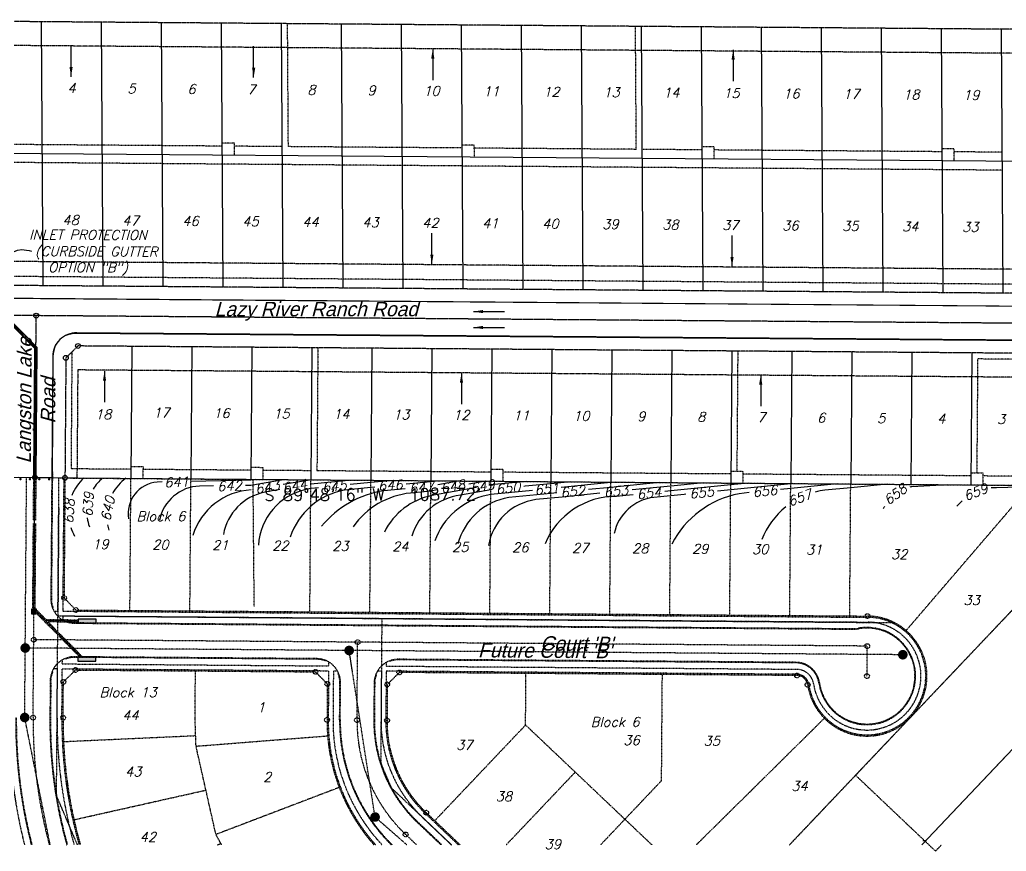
# Model space of a CAD drawing. Header units: feet. Extents: x 2342011 to 2344534, y 7042650 to 7044478.
# Drawn here: x 2342976 to 2343798, y 7042650 to 7043343 of the extents above; entities that cross this region are included whole.
import ezdxf
from ezdxf.enums import TextEntityAlignment as Align

# ---------------------------------------------------------------- set-up
doc = ezdxf.new("R2010")
doc.units = ezdxf.units.FT
doc.header["$MEASUREMENT"] = 0
for name, pattern in [('CNTR50', [0.9, 0.75, -0.05, 0.05, -0.05]), ('DEMO12', [0.09375, 0.03125, -0.0625]), ('HIDDEN2', [0.1875, 0.125, -0.0625]), ('HIDN50', [0.1875, 0.125, -0.0625]), ('PHNTM33', [1.16, 0.66, -0.1, 0.1, -0.1, 0.1, -0.1])]:
    doc.linetypes.add(name, pattern=pattern)
doc.layers.get('DEFPOINTS').update_dxf_attribs({"color": 249})
for name, color, linetype in [('const. entrance', 55, 'Continuous'), ('CONT-MJR-revised', 1, 'Continuous'), ('CONT-MNR-revised', 4, 'Continuous'), ('f-cl', 251, 'HIDN50'), ('f-cl-tick', 251, 'HIDN50'), ('f-curb b', 251, 'HIDN50'), ('f-curb f', 251, 'HIDN50'), ('f-lot', 251, 'HIDN50'), ('f-lot 100', 251, 'HIDN50'), ('f-row', 251, 'HIDN50'), ('f-sd', 3, 'HIDN50'), ('f-sd cl', 251, 'CNTR50'), ('f-sd inlet', 251, 'Continuous'), ('f-sdmh', 251, 'Continuous'), ('f-sidewalk', 251, 'HIDN50'), ('f-ss', 251, 'HIDN50'), ('f-ss 100', 251, 'HIDN50'), ('f-st names', 251, 'HIDN50'), ('f-w', 251, 'HIDN50'), ('p-barricade', 3, 'Continuous'), ('p-bearings ph 1B', 5, 'Continuous'), ('p-bl', 6, 'DEMO12'), ('p-boundary ph 1B', 1, 'Continuous'), ('p-cl', 7, 'CNTR50'), ('p-cl tick', 2, 'Continuous'), ('p-cont 1', 4, 'Continuous'), ('p-curb-b 1B', 55, 'Continuous'), ('p-curb-f 1B', 4, 'Continuous'), ('p-ease', 2, 'HIDN50'), ('P-FLOW-ARROW', 4, 'Continuous'), ('p-lot 100 1B', 2, 'Continuous'), ('p-lot 1B', 4, 'Continuous'), ('p-row', 5, 'PHNTM33'), ('p-sd 1b', 4, 'Continuous'), ('p-sd cl 1b', 7, 'PHNTM33'), ('P-streetnames', 3, 'Continuous'), ('p-text', 4, 'Continuous'), ('s-easement', 252, 'HIDDEN2'), ('s-electric-100', 252, 'Continuous'), ('s-electric-40', 252, 'Continuous')]:
    doc.layers.add(name, color=color, linetype=linetype)
doc.styles.add('L100', font='simplex.shx', dxfattribs={"height": 10})
doc.styles.add('ls80', font='simplex', dxfattribs={"oblique": 15, "height": 8})
doc.styles.get("Standard").update_dxf_attribs({"font": 'Simplex.shx'})
doc.styles.add('TB', font='tb-ld.shx', dxfattribs={"oblique": 15, "height": 36})
doc.styles.add('tb txt', font='tb-hd.shx', dxfattribs={"oblique": 15, "height": 30})
doc.dimstyles.get("Standard").update_dxf_attribs({"dimtxt": 0.18, "dimasz": 0.18, "dimexe": 0.18, "dimexo": 0.0625, "dimgap": 0.09, "dimtad": 0, "dimtih": 1, "dimtoh": 1, "dimdec": 4, "dimzin": 0, "dimdsep": 46, "dimtxsty": 'Standard', "dimcen": 0.09, "dimadec": 0, "dimazin": 0, "dimtfac": 1, "dimtdec": 4, "dimtofl": 0, "dimtmove": 0, "dimatfit": 3, "dimfxl": 0, "dimtolj": 1, "dimtzin": 0, "dimarcsym": 0})

# ---------------------------------------------------------------- blocks, each defined once
blk = doc.blocks.new('barricade')
at = {"layer": 'p-barricade'}
blk.add_line((-9.77, 10.03), (9.77, -10.03), dxfattribs=at)
at = {"layer": 'p-barricade', "const_width": 1}
for points in [[(-6.79, 9.24, 1), (-7.75, 9.51, 1)], [(-1.1, 3.4, 1), (-2.06, 3.68, 1)], [(4.34, -2.18, 1), (3.38, -1.9, 1)], [(9.9, -7.88, 1), (8.94, -7.6, 1)]]:
    blk.add_lwpolyline(points, format="xyb", close=True, dxfattribs=at)
blk = doc.blocks.new('*D39')
at = {"layer": 'DEFPOINTS', "color": 0}
for p in [(2343672.42, 7042713.53), (2343677.42, 7042718.8), (2343744.07, 7042655.56)]:
    blk.add_point(p, dxfattribs=at)
at = {"layer": 's-easement', "color": 0, "lineweight": -2}
for p, q in [((2343677.38, 7042718.75), (2343672.3, 7042713.4)), ((2343672.55, 7042713.4), (2343729.53, 7042659.34)), ((2343738.94, 7042650.42), (2343730.56, 7042658.37)), ((2343744.03, 7042655.52), (2343738.95, 7042650.16))]:
    blk.add_line(p, q, dxfattribs=at)
at = {"layer": 's-easement', "color": 0}
for points in [[(2343672.58, 7042713.43), (2343672.53, 7042713.38), (2343672.42, 7042713.53)], [(2343738.96, 7042650.44), (2343738.92, 7042650.4), (2343739.07, 7042650.29)]]:
    blk.add_solid(points, dxfattribs=at)
at = {"layer": 's-easement', "color": 0, "insert": (2343730.05, 7042658.85), "char_height": 0.18, "attachment_point": 5, "rotation": 359}
blk.add_mtext('\\A1;T.E.S.CO. EASEMENT\\PVOLUME 6875, PAGE 1903\\PD.R.T.C.T.', dxfattribs=at)
blk = doc.blocks.new('*D44')
at = {"layer": 'DEFPOINTS', "color": 0}
for p in [(2343672.42, 7042713.53), (2343677.42, 7042718.8), (2343744.07, 7042655.56)]:
    blk.add_point(p, dxfattribs=at)
at = {"layer": 's-easement', "color": 0, "lineweight": -2}
for p, q in [((2343677.38, 7042718.75), (2343672.3, 7042713.4)), ((2343672.55, 7042713.4), (2343729.53, 7042659.34)), ((2343738.94, 7042650.42), (2343730.56, 7042658.37)), ((2343744.03, 7042655.52), (2343738.95, 7042650.16))]:
    blk.add_line(p, q, dxfattribs=at)
at = {"layer": 's-easement', "color": 0}
for points in [[(2343672.58, 7042713.43), (2343672.53, 7042713.38), (2343672.42, 7042713.53)], [(2343738.96, 7042650.44), (2343738.92, 7042650.4), (2343739.07, 7042650.29)]]:
    blk.add_solid(points, dxfattribs=at)
at = {"layer": 's-easement', "color": 0, "insert": (2343730.05, 7042658.85), "char_height": 0.18, "attachment_point": 5, "rotation": 359}
blk.add_mtext('\\A1;T.E.S.CO. EASEMENT\\PVOLUME 6875, PAGE 1903\\PD.R.T.C.T.', dxfattribs=at)

msp = doc.modelspace()

# ---------------------------------------------------------------- hatches: boundary and pattern name
at = {"layer": 'f-sd inlet'}
for points in [[(2343024.47111, 7042840.26383), (2343039.47067, 7042840.14866), (2343039.49754, 7042843.64828), (2343024.49799, 7042843.76345)], [(2343024.22926, 7042808.76504), (2343039.22881, 7042808.64987), (2343039.25569, 7042812.14949), (2343024.25613, 7042812.26466)]]:
    msp.add_hatch(color=256, dxfattribs=at).paths.add_polyline_path(points)
at = {"layer": 'f-sdmh'}
msp.add_hatch(color=256, dxfattribs=at).paths.add_polyline_path([(2342989.5298, 7042848.04086), (2342989.56051, 7042852.04074), (2342985.56063, 7042852.07145), (2342985.52992, 7042848.07157)])

# ---------------------------------------------------------------- linework, layer by layer
at = {"layer": 'CONT-MJR-revised'}
for points, elevation in [([(2343064.17099, 7042961.08141, 0.108074656), (2343053.14896, 7042948.4618, 0.108074656)], 640), ([(2343224.66704, 7042953.11404), (2343218.33761, 7042952.4803), (2343214.29631, 7042951.73937, 0.336264189), (2343174.62527, 7042905.30661)], 645), ([(2343369.56689, 7042951.63527), (2343368.33462, 7042951.51189), (2343343.11285, 7042946.95319, 0.299293346), (2343302.547, 7042912.70805)], 650), ([(2343530.91881, 7042947.80703), (2343529.5999, 7042947.67498), (2343504.37779, 7042945.1485, 0.322663803), (2343471.19506, 7042914.92283)], 655), ([(2343049.004, 7042922.17412, 0.028646647), (2343050.10212, 7042917.82109)], 640)]:
    msp.add_lwpolyline(points, format="xyb", dxfattribs=dict(at, elevation=elevation))
for points, elevation in [([(2343287.04989, 7042959.34528), (2343268.37816, 7042957.49067), (2343251.13398, 7042955.76407)], 645), ([(2343435.05535, 7042958.19238), (2343418.37517, 7042956.52226), (2343397.02976, 7042954.38503), (2343396.00661, 7042954.28258)], 650), ([(2343620.23492, 7042956.74992), (2343618.38156, 7042956.56435), (2343568.34102, 7042951.55398), (2343557.38574, 7042950.45707)], 655)]:
    msp.add_lwpolyline(points, dxfattribs=dict(at, elevation=elevation))
at = {"layer": 'CONT-MNR-revised'}
for points, elevation in [([(2343029.14433, 7042961.35426, 0.111955223), (2343019.18136, 7042946.82549, 0.111955223)], 638), ([(2343044.7884, 7042961.1114, 0.082710258), (2343036.95701, 7042952.11349, 0.082710258)], 639), ([(2343094.43067, 7042957.99775), (2343090.22362, 7042957.9163, 0.437062822), (2343066.3786, 7042927.32267)], 641), ([(2343137.22214, 7042954.82395), (2343125.66912, 7042954.59975, 0.347225048), (2343092.21634, 7042926.15085)], 642), ([(2343192.6163, 7042951.80399), (2343179.97168, 7042949.50795, 0.307383969), (2343145.50285, 7042914.34747)], 644), ([(2343271.58777, 7042953.81269), (2343268.347, 7042953.49079), (2343246.3403, 7042951.28734, 0.27354526), (2343201.17475, 7042912.01673)], 646), ([(2343296.90523, 7042952.33062), (2343279.2727, 7042950.57923, 0.187190198), (2343227.30749, 7042921.13686)], 647), ([(2343356.38057, 7042953.34551), (2343319.2465, 7042946.63372, 0.232950795), (2343279.691, 7042916.27662)], 649), ([(2343698.79865, 7042956.13794), (2343668.37253, 7042953.17489), (2343646.84937, 7042951.21379, 0.031459585), (2343638.76528, 7042949.6266, 0.031459585)], 657), ([(2343749.39181, 7042955.74384), (2343719.39285, 7042954.08183, 0.012605254), (2343717.74583, 7042953.72822, 0.012605254)], 658), ([(2343868.37554, 7042954.81701), (2343818.3732, 7042953.84648), (2343790.02367, 7042953.25087, 0.0270006), (2343785.39019, 7042953.017, 0.0270006)], 659), ([(2343168.7162, 7042951.45965), (2343168.54544, 7042951.43107), (2343168.54544, 7042951.43107, 0.313106465), (2343120.01532, 7042913.46289)], 643), ([(2343323.68607, 7042951.4304), (2343318.32492, 7042950.4614), (2343301.53216, 7042948.79342, 0.2183185), (2343253.67814, 7042920.69006)], 648), ([(2343403.10491, 7042950.99655), (2343368.30346, 7042947.51201), (2343364.59669, 7042946.84203, 0.256417458), (2343321.68238, 7042908.84885)], 651), ([(2343423.40514, 7042949.03237), (2343418.31285, 7042948.5225), (2343383.34673, 7042945.02148, 0.295118524), (2343340.90629, 7042906.38258)], 652), ([(2343459.32008, 7042948.63164), (2343427.80128, 7042945.47578), (2343405.99356, 7042943.29128, 0.329557853), (2343366.40772, 7042904.96359)], 653), ([(2343487.16831, 7042947.42322), (2343480.98789, 7042946.8044), (2343473.14916, 7042946.01923, 0.304347006), (2343413.62134, 7042906.51095)], 654), ([(2343583.75513, 7042949.09976), (2343575.32202, 7042948.25519, 0.229642292), (2343519.29694, 7042906.21459)], 656), ([(2343614.19106, 7042937.19068, 0.130615203), (2343594.33507, 7042910.00579)], 657), ([(2343696.46697, 7042937.64369, 0.01744344), (2343695.39462, 7042935.57423)], 658), ([(2343761.30993, 7042942.39158, 0.037098686), (2343756.87555, 7042937.81798)], 659), ([(2343031.9202, 7042928.15578, 0.052948295), (2343033.76136, 7042920.71305)], 639), ([(2343018.20763, 7042920.15525, 0.049608934), (2343021.30894, 7042912.90618)], 638)]:
    msp.add_lwpolyline(points, format="xyb", dxfattribs=dict(at, elevation=elevation))
for points, elevation in [([(2343172.57441, 7042960.13022), (2343168.39021, 7042959.42957), (2343118.37095, 7042958.46122)], 641), ([(2343163.80251, 7042955.33978), (2343168.46782, 7042955.43032), (2343195.48444, 7042959.95431)], 642), ([(2343219.00119, 7042959.87535), (2343195.32633, 7042955.91313)], 643), ([(2343217.91056, 7042956.39697), (2343218.36877, 7042956.48018), (2343249.87578, 7042959.63485)], 644), ([(2343297.78195, 7042956.41449), (2343318.38724, 7042958.46116), (2343321.78195, 7042959.07474)], 646), ([(2343342.96775, 7042958.90971), (2343324.08654, 7042955.49703)], 647), ([(2343364.15354, 7042958.74468), (2343349.93476, 7042956.17471)], 648), ([(2343398.01944, 7042958.48088), (2343368.36578, 7042955.51177), (2343366.73009, 7042955.21613)], 649), ([(2343472.09126, 7042957.90389), (2343468.38456, 7042957.53275), (2343426.91844, 7042953.38091)], 651), ([(2343509.12718, 7042957.6154), (2343468.3534, 7042953.53287), (2343449.84485, 7042951.67968)], 652), ([(2343545.94772, 7042957.32858), (2343518.36279, 7042954.54336), (2343486.16607, 7042951.31963)], 653), ([(2343582.98364, 7042957.04009), (2343568.37218, 7042955.55385), (2343518.33163, 7042950.54349), (2343513.35046, 7042950.04474)], 654), ([(2343657.27083, 7042956.46142), (2343618.35041, 7042952.56447), (2343609.9173, 7042951.71989)], 656)]:
    msp.add_lwpolyline(points, dxfattribs=dict(at, elevation=elevation))
at = {"layer": 'f-cl'}
for p, q in [((2342986.86613, 7042761.61418), (2342988.40223, 7042961.67162)), ((2343682.14509, 7042821.2136), (2342987.36471, 7042826.54834)), ((2343256.85781, 7042759.49413), (2343257.35675, 7042824.47525)), ((2343681.95314, 7042796.21433), (2343682.14509, 7042821.2136)), ((2343306.46742, 7042655.56353), (2343297.37526, 7042664.19031))]:
    msp.add_line(p, q, dxfattribs=at)
for centre, radius, end in [((2343386.85434, 7042758.54295), 400, 194.91872189), ((2343386.85398, 7042758.49598), 130, 226.50448176)]:
    msp.add_arc(centre, radius, 179.56007395, end, dxfattribs=at)
at = {"layer": 'f-cl-tick'}
for centre in [(2343012.63271, 7042861.35535), (2343022.55563, 7042851.27887), (2343682.33705, 7042846.21286), (2342987.36471, 7042826.54834), (2343257.35675, 7042824.47525), (2343682.14509, 7042821.2136), (2343022.17173, 7042801.28034), (2343222.16583, 7042799.74472), (2343292.16377, 7042799.20726), (2343623.64534, 7042796.66204), (2343681.95314, 7042796.21433), (2343012.09524, 7042791.35742), (2343232.08876, 7042789.66824), (2343282.08728, 7042789.28433), (2343632.48119, 7042788.96685), (2342986.86613, 7042761.61418), (2343011.86539, 7042761.42223), (2343231.85855, 7042759.68608), (2343256.85781, 7042759.49413), (2343281.85707, 7042759.30218), (2343314.5827, 7042682.32602), (2343297.37526, 7042664.19031)]:
    msp.add_circle(centre, 2, dxfattribs=at)
at = {"layer": 'f-curb b'}
for p, q in [((2343002.93922, 7042966.43288), (2343002.12534, 7042860.436)), ((2343021.47504, 7042840.78685), (2343671.34772, 7042835.79693)), ((2343223.24642, 7042810.23674), (2343021.25238, 7042811.78771)), ((2343622.70945, 7042807.16954), (2343291.24442, 7042809.71463)), ((2343001.60323, 7042792.43801), (2343001.3657, 7042761.50285)), ((2343242.35824, 7042759.60546), (2343242.59613, 7042790.58759)), ((2343271.59527, 7042790.36492), (2343271.35738, 7042759.3828)), ((2343307.35558, 7042674.70902), (2343327.53388, 7042655.56353))]:
    msp.add_line(p, q, dxfattribs=at)
for centre, radius, start, end in [((2343021.62476, 7042860.28628), 19.5, 179.56007395, 201.940209), ((2343021.62476, 7042860.28628), 19.5, 247.1799389, 269.56007395), ((2343681.94998, 7042796.21238), 40.50143, 188.18487964, 100.0323797), ((2343671.49744, 7042855.29636), 19.5, 269.56007395, 280.0323797), ((2343021.10265, 7042792.28828), 19.5, 89.56007395, 111.940209), ((2343223.0967, 7042790.73731), 19.5, 67.1799389, 89.56007395), ((2343291.0947, 7042790.2152), 19.5, 89.56007395, 111.940209), ((2343622.55973, 7042787.67011), 19.5, 8.18487964, 89.56007395), ((2343021.10265, 7042792.28828), 19.5, 157.1799389, 179.56007395), ((2343223.0967, 7042790.73731), 19.5, 359.56007395, 21.940209), ((2343291.0947, 7042790.2152), 19.5, 157.1799389, 179.56007395), ((2343386.85434, 7042758.54295), 414.5, 179.56007395, 194.38536708), ((2343386.85434, 7042758.54295), 385.5, 179.56007395, 195.49368047), ((2343386.85398, 7042758.49598), 144.5, 179.56007395, 225.42524122), ((2343386.85398, 7042758.49598), 115.5, 179.56007395, 226.50448176)]:
    msp.add_arc(centre, radius, start, end, dxfattribs=at)
at = {"layer": 'f-curb f'}
for p, q in [((2343002.42174, 7042964.15903), (2343001.62535, 7042860.43984)), ((2343021.4712, 7042840.28687), (2343671.3442, 7042835.29694)), ((2343223.25026, 7042810.73672), (2343021.25622, 7042812.28769)), ((2343622.71819, 7042807.66948), (2343291.24826, 7042810.21461)), ((2343001.10324, 7042792.44185), (2343000.86571, 7042761.50669)), ((2343242.85822, 7042759.60162), (2343243.09611, 7042790.58375)), ((2343271.09529, 7042790.36876), (2343270.8574, 7042759.38664)), ((2343307.01143, 7042674.34631), (2343326.80745, 7042655.56353))]:
    msp.add_line(p, q, dxfattribs=at)
for centre, radius, start, end in [((2343021.62476, 7042860.28628), 20, 179.56007395, 269.56007395), ((2343681.95314, 7042796.21433), 40, 188.18700051, 100.0353878), ((2343671.49776, 7042855.29635), 20, 269.56007395, 280.0353878), ((2343021.10265, 7042792.28828), 20, 89.56007395, 179.56007395), ((2343223.0967, 7042790.73731), 20, 359.56007395, 89.56007395), ((2343291.0947, 7042790.2152), 20, 89.56007395, 179.56007395), ((2343622.56463, 7042787.67007), 20, 8.18700051, 89.56007395), ((2343386.85434, 7042758.54295), 414, 179.56007395, 194.40311593), ((2343386.85434, 7042758.54295), 386, 179.56007395, 195.47310802), ((2343386.85398, 7042758.49598), 144, 179.56007395, 225.62752293), ((2343386.85398, 7042758.49598), 116, 179.56007395, 226.50448176)]:
    msp.add_arc(centre, radius, start, end, dxfattribs=at)
at = {"layer": 'f-lot'}
for p, q in [((2343122.66866, 7042737.78418), (2343121.86215, 7042760.57764)), ((2343139.23623, 7042664.14869), (2343122.66866, 7042737.78418)), ((2343144.00524, 7042655.56353), (2343139.23623, 7042664.14869))]:
    msp.add_line(p, q, dxfattribs=at)
at = {"layer": 'f-lot', "flags": 128}
for points in [[(2343013.40052, 7042961.3524), (2343901.09645, 7042954.5364)], [(2343067.55431, 7042850.93335), (2343068.3989, 7042960.93011)], [(2343117.55283, 7042850.54945), (2343118.39742, 7042960.54621)], [(2343171.18559, 7042853.90565), (2343170.23001, 7042960.14822)], [(2343217.54988, 7042849.78164), (2343218.39447, 7042959.7784)], [(2343267.54841, 7042849.39774), (2343268.393, 7042959.39449)], [(2343317.54694, 7042849.01383), (2343318.39153, 7042959.01059)], [(2343367.54546, 7042848.62993), (2343368.39005, 7042958.62669)], [(2343417.54399, 7042848.24602), (2343418.38858, 7042958.24278)], [(2343467.54252, 7042847.86212), (2343468.3871, 7042957.85888)], [(2343517.54104, 7042847.47822), (2343518.38563, 7042957.47497)], [(2343567.53957, 7042847.09431), (2343568.38416, 7042957.09107)], [(2343901.09645, 7042954.5364), (2343617.42622, 7042655.56353)], [(2343617.53809, 7042846.71041), (2343618.38268, 7042956.70716)], [(2343667.53662, 7042846.3265), (2343668.38121, 7042956.32326)], [(2343818.37679, 7042955.17155), (2343714.51673, 7042834.15656)], [(2343121.86215, 7042760.57764), (2343122.16878, 7042800.51253)], [(2343397.35694, 7042755.42308), (2343397.68691, 7042798.39702)], [(2343511.11319, 7042797.5261), (2343510.4319, 7042708.79758)], [(2343397.35694, 7042755.42308), (2343321.64418, 7042675.62598)], [(2343397.35694, 7042755.42308), (2343502.60344, 7042655.56353)], [(2343646.43437, 7042761.02319), (2343539.72052, 7042655.56353)], [(2343012.23738, 7042741.59783), (2343122.12502, 7042746.5684)], [(2343122.66866, 7042737.78418), (2343232.32813, 7042746.38135)], [(2343438.63138, 7042716.02392), (2343381.2656, 7042655.56353)], [(2343510.4319, 7042708.79758), (2343459.92259, 7042655.56353)], [(2343020.94532, 7042676.47228), (2343130.91397, 7042701.13743)], [(2343242.00516, 7042703.32514), (2343139.23623, 7042664.14869)], [(2343140.59791, 7042655.56353), (2343143.36294, 7042656.71981)]]:
    msp.add_lwpolyline(points, dxfattribs=at)
at = {"layer": 'f-row'}
for p, q in [((2343013.40052, 7042961.3524), (2343012.63271, 7042861.35535)), ((2343012.63271, 7042861.35535), (2343022.55563, 7042851.27887)), ((2343022.55563, 7042851.27887), (2343682.33705, 7042846.21286)), ((2343012.09524, 7042791.35742), (2343022.17173, 7042801.28034)), ((2343022.17173, 7042801.28034), (2343222.16583, 7042799.74472)), ((2343222.16583, 7042799.74472), (2343232.08876, 7042789.66824)), ((2343292.16377, 7042799.20726), (2343282.08728, 7042789.28433)), ((2343623.64534, 7042796.66204), (2343292.16377, 7042799.20726)), ((2343011.86539, 7042761.42223), (2343012.09524, 7042791.35742)), ((2343232.08876, 7042789.66824), (2343231.85855, 7042759.68608)), ((2343282.08728, 7042789.28433), (2343281.85707, 7042759.30218)), ((2343314.5827, 7042682.32602), (2343342.7889, 7042655.56353))]:
    msp.add_line(p, q, dxfattribs=at)
for centre, radius, start, end in [((2343681.95314, 7042796.21433), 50, 188.3343636, 89.56007395), ((2343623.57624, 7042787.66231), 9, 8.3343636, 89.56007395), ((2343386.85434, 7042758.54295), 375, 179.56007395, 195.93888059), ((2343386.85398, 7042758.49598), 155, 179.56007395, 221.61180966), ((2343386.85398, 7042758.49598), 105, 179.56007395, 226.50448176)]:
    msp.add_arc(centre, radius, start, end, dxfattribs=at)
at = {"layer": 'f-sd'}
for p, q in [((2342987.12734, 7042925.87487), (2342987.40226, 7042961.6793)), ((2342989.12728, 7042925.85951), (2342989.4022, 7042961.66394)), ((2342986.5606, 7042852.06377), (2342987.10834, 7042923.40007)), ((2342988.56054, 7042852.04842), (2342989.10828, 7042923.38471)), ((2343000.19836, 7042837.79452), (2342989.53429, 7042848.62602)), ((2342997.79261, 7042843.08876), (2342989.55601, 7042851.45468)), ((2343024.49143, 7042842.88376), (2342997.79261, 7042843.08876)), ((2343024.47807, 7042841.14381), (2342999.51881, 7042841.33545)), ((2343001.62354, 7042839.19767), (2342999.51881, 7042841.33545)), ((2343001.62354, 7042839.19767), (2343000.19836, 7042837.79452)), ((2343025.51851, 7042812.25497), (2343000.28743, 7042837.88221)), ((2343027.99304, 7042812.23597), (2343001.53447, 7042839.10997))]:
    msp.add_line(p, q, dxfattribs=at)
at = {"layer": 'f-sd cl'}
for p, q in [((2342987.54521, 7042850.05571), (2342988.40223, 7042961.67162)), ((2342989.54515, 7042850.04035), (2342987.54521, 7042850.05571)), ((2343026.75605, 7042812.24519), (2342989.54515, 7042850.04035)), ((2343024.48475, 7042842.01378), (2342997.2417, 7042842.22296))]:
    msp.add_line(p, q, dxfattribs=at)
at = {"layer": 'f-sd inlet'}
for points in [[(2343024.47111, 7042840.26383), (2343039.47067, 7042840.14866), (2343039.49754, 7042843.64828), (2343024.49799, 7042843.76345), (2343024.47111, 7042840.26383)], [(2343024.22926, 7042808.76504), (2343039.22881, 7042808.64987), (2343039.25569, 7042812.14949), (2343024.25613, 7042812.26466), (2343024.22926, 7042808.76504)]]:
    msp.add_lwpolyline(points, dxfattribs=at)
at = {"layer": 'f-sdmh'}
msp.add_lwpolyline([(2342989.5298, 7042848.04086), (2342989.56051, 7042852.04074), (2342985.56063, 7042852.07145), (2342985.52992, 7042848.07157)], close=True, dxfattribs=at)
at = {"layer": 'f-sidewalk'}
for p, q in [((2343007.54839, 7042850.39407), (2343008.40078, 7042961.3908)), ((2343008.40078, 7042961.3908), (2343012.40056, 7042961.36169)), ((2343012.40056, 7042961.36169), (2343011.54828, 7042850.36335)), ((2343004.22799, 7042850.41956), (2343007.54839, 7042850.39407)), ((2343011.51757, 7042846.36347), (2343011.49207, 7042843.04306)), ((2343011.51757, 7042846.36347), (2343682.29865, 7042841.21301)), ((2343011.54828, 7042850.36335), (2343682.32937, 7042845.21289)), ((2343011.21044, 7042806.36465), (2343011.23594, 7042809.68506)), ((2343011.21044, 7042806.36465), (2343233.2039, 7042804.66012)), ((2343233.22939, 7042807.98053), (2343233.2039, 7042804.66012)), ((2343281.22798, 7042807.61198), (2343281.20248, 7042804.29157)), ((2343511.15158, 7042802.52595), (2343281.20248, 7042804.29157)), ((2343003.85944, 7042802.42098), (2343007.17985, 7042802.39548)), ((2343006.86554, 7042761.46062), (2343007.17985, 7042802.39548)), ((2343010.86542, 7042761.42991), (2343011.17973, 7042802.36477)), ((2343011.17973, 7042802.36477), (2343233.17319, 7042800.66024)), ((2343233.17319, 7042800.66024), (2343232.85852, 7042759.6784)), ((2343237.17307, 7042800.62952), (2343236.8584, 7042759.64769)), ((2343237.17307, 7042800.62952), (2343240.49348, 7042800.60403)), ((2343277.17189, 7042800.3224), (2343273.85148, 7042800.34789)), ((2343277.17189, 7042800.3224), (2343276.85722, 7042759.34057)), ((2343281.17177, 7042800.29169), (2343280.8571, 7042759.30986)), ((2343511.12087, 7042798.52607), (2343281.17177, 7042800.29169)), ((2343623.65302, 7042797.66201), (2343511.12087, 7042798.52607)), ((2343623.68373, 7042801.66189), (2343511.15158, 7042802.52595)), ((2343313.89441, 7042681.60059), (2343341.33604, 7042655.56353)), ((2343311.14121, 7042678.69888), (2343335.5246, 7042655.56353))]:
    msp.add_line(p, q, dxfattribs=at)
for centre, radius, start, end in [((2343681.95314, 7042796.21433), 49, 224.73452607, 89.56007395), ((2343681.95314, 7042796.21433), 45, 224.73452606, 89.56007395), ((2343623.57624, 7042787.66231), 10, 8.3343636, 89.56007395), ((2343623.57624, 7042787.66231), 14, 8.3343636, 89.56007395), ((2343681.95314, 7042796.21433), 49, 188.3343636, 224.73452606), ((2343681.95314, 7042796.21433), 45, 188.3343636, 224.73452606), ((2343386.85434, 7042758.54295), 420, 179.56007395, 194.193009), ((2343386.85434, 7042758.54295), 380, 179.56007395, 195.72369055), ((2343386.85434, 7042758.54295), 376, 179.56007395, 195.89536622), ((2343386.85398, 7042758.49598), 154, 179.56007395, 221.94312139), ((2343386.85398, 7042758.49598), 150, 179.56007395, 223.33134094), ((2343386.85398, 7042758.49598), 110, 179.56007395, 226.50448176), ((2343386.85398, 7042758.49598), 106, 179.56007395, 226.50448176)]:
    msp.add_arc(centre, radius, start, end, dxfattribs=at)
at = {"layer": 'f-ss'}
for p, q in [((2342979.86633, 7042761.66793), (2342981.40146, 7042961.59811)), ((2343711.81257, 7042813.9856), (2342980.31117, 7042819.60229)), ((2343271.91049, 7042678.70222), (2343250.30321, 7042817.52921)), ((2343001.06072, 7042655.56353), (2342979.86633, 7042761.66793)), ((2343298.31571, 7042655.56353), (2343271.91049, 7042678.70222))]:
    msp.add_line(p, q, dxfattribs=at)
at = {"layer": 'f-ss 100', "const_width": 4}
for points in [[(2342978.31117, 7042819.60229, 1), (2342982.31117, 7042819.60229, 1)], [(2343248.30321, 7042817.52921, 1), (2343252.30321, 7042817.52921, 1)], [(2343709.81257, 7042813.9856, 1), (2343713.81257, 7042813.9856, 1)], [(2342977.86633, 7042761.66793, 1), (2342981.86633, 7042761.66793, 1)], [(2343269.91049, 7042678.70222, 1), (2343273.91049, 7042678.70222, 1)]]:
    msp.add_lwpolyline(points, format="xyb", close=True, dxfattribs=at)
at = {"layer": 'f-w'}
for p, q in [((2343008.20871, 7042936.39154), (2343007.51768, 7042846.39418)), ((2343006.36733, 7042696.57609), (2343007.51768, 7042846.39418)), ((2343007.51768, 7042846.39418), (2343704.68837, 7042840.74645)), ((2343277.50973, 7042844.3211), (2343276.58682, 7042724.12442)), ((2343285.59368, 7042702.93879), (2343276.58682, 7042724.12442)), ((2343285.59368, 7042702.93879), (2343335.5246, 7042655.56353)), ((2343023.80341, 7042655.56353), (2343006.36733, 7042696.57609))]:
    msp.add_line(p, q, dxfattribs=at)
at = {"layer": 'p-bl'}
for p, q in [((2344069.33377, 7043313.26255), (2342835.0727, 7043322.87691)), ((2344140.32667, 7043132.70408), (2342847.81636, 7043142.77218)), ((2343024.0922, 7043051.39634), (2343023.40117, 7042961.39899)), ((2343985.89018, 7043043.90435), (2343024.0922, 7043051.39634))]:
    msp.add_line(p, q, dxfattribs=at)
at = {"layer": 'p-boundary ph 1B'}
msp.add_lwpolyline([(2344142.73293, 7044302.72084), (2342477.81161, 7044315.50462), (2342035.46045, 7044319.13558), (2342034.35461, 7044184.41337), (2342107.06987, 7044156.70628), (2342107.16995, 7044072.2292), (2342121.60108, 7043929.298), (2342159.64623, 7043701.60982), (2342241.7294, 7043584.6412), (2342449.91435, 7043583.44498), (2342452.65155, 7042909.18455), (2342506.9994, 7042909.03045, 0.283299893), (2342663.57014, 7043004.87335, -0.284639495), (2342776.0262, 7043073.32928), (2342814.25668, 7043073.03148), (2342813.41209, 7042963.03472), (2343901.12067, 7042954.56194), (2344004.72784, 7043063.75822), (2344140.78206, 7043062.69841), (2344150.84666, 7043052.62073), (2344142.73293, 7044302.72084)], format="xyb", dxfattribs=at)
at = {"layer": 'p-cl'}
for p, q in [((2344150.61948, 7043087.62254), (2342776.22036, 7043098.32852)), ((2342988.40223, 7042961.67162), (2342989.43877, 7043096.66764))]:
    msp.add_line(p, q, dxfattribs=at)
at = {"layer": 'p-cl tick'}
for centre in [(2342989.43877, 7043096.66764), (2343024.24576, 7043071.39575), (2343014.16928, 7043061.47394), (2342988.40223, 7042961.67162), (2343013.40148, 7042961.47811)]:
    msp.add_circle(centre, 2, dxfattribs=at)
at = {"layer": 'p-curb-b 1B'}
for points in [[(2342836.59924, 7043114.53712, 0.081714045), (2342846.58004, 7043112.28089), (2344142.24632, 7043102.18821)], [(2344142.99149, 7043073.18152), (2343023.32858, 7043081.90321, 0.08178532), (2343013.30997, 7043079.80058)], [(2343002.40183, 7042961.56568), (2343002.40181, 7042961.56257), (2343002.90179, 7042961.55868), (2343003.67726, 7043062.55353, -0.08178532), (2343005.9346, 7043072.53842)]]:
    msp.add_lwpolyline(points, format="xyb", dxfattribs=at)
at = {"layer": 'p-curb-f 1B'}
for p, q in [((2344142.2423, 7043101.68822), (2342846.57614, 7043111.78091)), ((2344142.99523, 7043073.68151), (2343023.33265, 7043082.4032)), ((2343003.17727, 7043062.55737), (2343002.40178, 7042961.56569)), ((2343002.40178, 7042961.56569), (2342974.40265, 7042961.78067))]:
    msp.add_line(p, q, dxfattribs=at)
msp.add_arc((2343023.17669, 7043062.40381), 20, 89.55318708, 179.56007395, dxfattribs=at)
at = {"layer": 'p-ease'}
for p, q in [((2343199.62647, 7043237.53469), (2343198.96068, 7043340.11439)), ((2343489.64724, 7043235.27556), (2343488.98238, 7043337.71245)), ((2343154.60702, 7043240.38545), (2343144.6063, 7043240.46335)), ((2343154.67193, 7043230.38464), (2343154.60702, 7043240.38545)), ((2343144.62253, 7043237.96315), (2342954.60892, 7043239.44327)), ((2343194.62611, 7043237.57364), (2343154.62325, 7043237.88525)), ((2343344.63685, 7043236.40512), (2343199.62647, 7043237.53469)), ((2343354.62134, 7043238.82743), (2343344.62063, 7043238.90533)), ((2343354.68625, 7043228.82662), (2343354.62134, 7043238.82743)), ((2343489.64724, 7043235.27556), (2343354.63757, 7043236.32722)), ((2343544.65118, 7043234.8471), (2343494.6476, 7043235.23661)), ((2343554.63567, 7043237.2694), (2343544.63495, 7043237.3473)), ((2343554.70058, 7043227.26859), (2343554.63567, 7043237.2694)), ((2343744.6655, 7043233.28907), (2343554.6519, 7043234.7692)), ((2343754.64999, 7043235.71137), (2343744.64928, 7043235.78928)), ((2343754.7149, 7043225.71057), (2343754.64999, 7043235.71137)), ((2343794.66909, 7043232.89957), (2343754.66622, 7043233.21117)), ((2343794.76645, 7043217.89835), (2342837.70825, 7043225.35343)), ((2344145.40806, 7043120.16412), (2342840.22061, 7043130.33097)), ((2343224.2397, 7043069.83844), (2343223.45269, 7042967.3409)), ((2343574.22908, 7043067.11217), (2343573.46127, 7042967.11512)), ((2343019.20752, 7043066.43485), (2343018.45891, 7042968.93771)), ((2343774.18462, 7043060.5539), (2343773.45521, 7042965.55725)), ((2343819.18325, 7043060.20338), (2343774.18462, 7043060.5539)), ((2343068.47658, 7042971.04818), (2343078.47629, 7042970.9714)), ((2343078.47629, 7042970.9714), (2343078.39951, 7042960.97169)), ((2343168.47355, 7042970.26925), (2343178.47326, 7042970.19246)), ((2343178.47326, 7042970.19246), (2343178.39648, 7042960.19276)), ((2343368.46749, 7042968.71138), (2343378.46719, 7042968.6346)), ((2343378.46719, 7042968.6346), (2343378.39041, 7042958.63489)), ((2343568.46142, 7042967.15351), (2343578.46112, 7042967.07673)), ((2343578.46112, 7042967.07673), (2343578.38434, 7042957.07703)), ((2343768.45535, 7042965.59564), (2343778.45506, 7042965.51886)), ((2343778.45506, 7042965.51886), (2343778.37828, 7042955.51916))]:
    msp.add_line(p, q, dxfattribs=at)
for points in [[(2343068.45739, 7042968.54825), (2343018.45891, 7042968.93771)], [(2343168.45436, 7042967.76931), (2343078.45709, 7042968.47035)], [(2343218.45284, 7042967.37985), (2343178.45405, 7042967.69142)], [(2343368.44829, 7042966.21145), (2343223.45269, 7042967.3409)], [(2343568.44222, 7042964.65358), (2343378.44799, 7042966.13356)], [(2343768.43616, 7042963.09572), (2343578.44192, 7042964.57569)], [(2343901.34288, 7042962.06043), (2343778.43585, 7042963.01782)]]:
    msp.add_lwpolyline(points, dxfattribs=at)
at = {"layer": 'p-lot 1B'}
for p, q in [((2342995.37448, 7043121.62216), (2342993.94646, 7043341.63996)), ((2343045.37806, 7043121.23266), (2343043.95004, 7043341.25046)), ((2343095.38164, 7043120.84315), (2343093.95362, 7043340.86095)), ((2343145.38522, 7043120.45364), (2343143.9572, 7043340.47144)), ((2343195.3888, 7043120.06414), (2343193.96078, 7043340.08194)), ((2343245.39238, 7043119.67463), (2343243.96437, 7043339.69243)), ((2343295.39596, 7043119.28513), (2343293.96795, 7043339.30292)), ((2343345.39955, 7043118.89562), (2343343.97153, 7043338.91342)), ((2343395.40313, 7043118.50611), (2343393.97511, 7043338.52391)), ((2343445.40671, 7043118.11661), (2343443.97869, 7043338.1344)), ((2343495.41029, 7043117.7271), (2343493.98227, 7043337.7449)), ((2343545.41387, 7043117.33759), (2343543.98585, 7043337.35539)), ((2343595.41745, 7043116.94809), (2343593.98943, 7043336.96588)), ((2343645.42103, 7043116.55858), (2343643.99302, 7043336.57638)), ((2343695.42461, 7043116.16907), (2343693.9966, 7043336.18687)), ((2343745.4282, 7043115.77957), (2343744.00018, 7043335.79737)), ((2343795.43178, 7043115.39006), (2343794.00376, 7043335.40786)), ((2344149.74319, 7043222.63346), (2342837.31286, 7043232.85673)), ((2343490.4104, 7043117.69465), (2343490.40993, 7043117.76605)), ((2343069.24439, 7043071.04523), (2343068.3998, 7042961.04847)), ((2343119.24288, 7043070.65577), (2343118.39829, 7042960.65901)), ((2343169.24136, 7043070.2663), (2343168.39677, 7042960.26954)), ((2343219.23984, 7043069.87683), (2343218.39525, 7042959.88007)), ((2343269.2385, 7043069.50962), (2343268.39374, 7042959.49061)), ((2343319.23681, 7043069.0979), (2343318.39222, 7042959.10114)), ((2343369.23529, 7043068.70843), (2343368.3907, 7042958.71167)), ((2343419.23378, 7043068.31896), (2343418.38919, 7042958.32221)), ((2343469.23226, 7043067.9295), (2343468.38767, 7042957.93274)), ((2343519.23074, 7043067.54003), (2343518.38615, 7042957.54327)), ((2343569.22923, 7043067.15056), (2343568.38464, 7042957.15381)), ((2343619.22771, 7043066.7611), (2343618.38312, 7042956.76434)), ((2343669.22619, 7043066.37163), (2343668.38161, 7042956.37487)), ((2343719.22468, 7043065.98216), (2343718.38009, 7042955.98541)), ((2343769.22316, 7043065.5927), (2343768.37857, 7042955.59594)), ((2343774.22301, 7043065.55431), (2343774.22301, 7043065.55375)), ((2343573.38449, 7042957.11486), (2343573.38449, 7042957.11542)), ((2343773.37842, 7042955.55699), (2343773.37842, 7042955.55755))]:
    msp.add_line(p, q, dxfattribs=at)
at = {"layer": 'p-row'}
for p, q in [((2344069.48956, 7043333.26194), (2342831.35237, 7043342.9065)), ((2344140.45751, 7043112.70246), (2342847.6628, 7043122.77277)), ((2343024.24576, 7043071.39575), (2343014.16928, 7043061.47394)), ((2344140.78206, 7043062.69841), (2343024.24576, 7043071.39575)), ((2343014.16928, 7043061.47394), (2343013.40147, 7042961.47689)), ((2343018.40132, 7042961.43794), (2343018.40132, 7042961.4385))]:
    msp.add_line(p, q, dxfattribs=at)
at = {"layer": 'p-sd 1b'}
for p, q in [((2342962.08909, 7043095.88065), (2342988.22886, 7043069.33341)), ((2342962.93301, 7043097.87414), (2342990.23516, 7043070.14639)), ((2342987.40226, 7042961.6793), (2342988.22886, 7043069.33341)), ((2342989.4022, 7042961.66394), (2342990.23516, 7043070.14639))]:
    msp.add_line(p, q, dxfattribs=at)
at = {"layer": 'p-sd cl 1b'}
for p in [(2342962.51105, 7043096.8774), (2342988.40223, 7042961.67162)]:
    msp.add_line(p, (2342989.23201, 7043069.7399), dxfattribs=at)
at = {"layer": 's-easement'}
msp.add_lwpolyline([(2343617.42622, 7042655.56353), (2344534.13189, 7043621.72109)], dxfattribs=at)
msp.add_lwpolyline([(2343617.42622, 7042655.56353), (2344534.13189, 7043621.72109)], dxfattribs=at)
at = {"layer": 's-electric-100'}
msp.add_lwpolyline([(2343727.58768, 7042655.56353), (2343971.44405, 7042912.5309)], dxfattribs=at)
msp.add_lwpolyline([(2343727.58768, 7042655.56353), (2343971.44405, 7042912.5309)], dxfattribs=at)
at = {"layer": 's-electric-40'}
msp.add_lwpolyline([(2343727.58768, 7042655.56353), (2343797.85952, 7042729.61354)], dxfattribs=at)
msp.add_lwpolyline([(2343727.58768, 7042655.56353), (2343797.85952, 7042729.61354)], dxfattribs=at)

# ---------------------------------------------------------------- block references
at = {"layer": 'p-barricade', "color": 2, "rotation": 225.2948682252137}
msp.add_blockref('barricade', (2342988.40224, 7042961.67318), dxfattribs=at)

# ---------------------------------------------------------------- texts
at = {"layer": 'const. entrance', "style": 'TB', "oblique": 15}
msp.add_text('Lazy River Ranch Road', height=12, dxfattribs=at).set_placement((2343138.15417, 7043096.11509))
at = {"layer": 'CONT-MNR-revised', "char_height": 8, "attachment_point": 5, "style": 'ls80'}
for s, insert, rotation in [('658', (2343705.56785, 7042947.72058, 660), 37.09601022), ('659', (2343772.61752, 7042949.59274, 660), 21.20154848)]:
    msp.add_mtext(s, dxfattribs=dict(at, insert=insert, rotation=rotation))
at = {"layer": 'f-lot 100', "style": 'ls80', "oblique": 15}
for s, p in [('Block 6', (2343093.42648, 7042929.44014)), ('19', (2343042.97734, 7042906.12368)), ('20', (2343092.97586, 7042905.73978)), ('21', (2343142.97439, 7042905.35588)), ('22', (2343192.97292, 7042904.97197)), ('23', (2343242.97144, 7042904.58807)), ('24', (2343292.96997, 7042904.20416)), ('25', (2343342.96849, 7042903.82026)), ('26', (2343392.96702, 7042903.43635)), ('27', (2343442.96555, 7042903.05245)), ('28', (2343492.96407, 7042902.66855)), ('29', (2343542.9626, 7042902.28464)), ('30', (2343592.96113, 7042901.90074)), ('31', (2343637.9598, 7042901.55522)), ('32', (2343708.81134, 7042897.72046)), ('33', (2343769.19134, 7042859.47554)), ('Block 13', (2343066.12139, 7042782.67937)), ('1', (2343176.93682, 7042770.09112)), ('44', (2343068.0621, 7042763.64633)), ('Block 6', (2343472.06608, 7042758.01023)), ('36', (2343485.69163, 7042742.71967)), ('35', (2343552.53725, 7042742.20641)), ('37', (2343346.34761, 7042738.84077)), ('43', (2343070.3776, 7042716.62099)), ('2', (2343182.03461, 7042712.12201)), ('34', (2343625.66804, 7042704.5225)), ('38', (2343379.24815, 7042695.93119)), ('42', (2343082.5404, 7042662.02565)), ('39', (2343420.00963, 7042656.00194))]:
    msp.add_text(s, height=8, dxfattribs=at).set_placement(p, align=Align.MIDDLE_CENTER)
at = {"layer": 'f-st names', "style": 'tb txt', "oblique": 15}
msp.add_text("Court 'B'", height=12, rotation=359.56083333, dxfattribs=at).set_placement((2343409.57392, 7042817.48142))
at = {"layer": 'p-bearings ph 1B', "insert": (2343269.90031, 7042952.55172), "char_height": 10, "width": 395.3170987, "attachment_point": 2, "rotation": 0.19566188, "style": 'L100'}
msp.add_mtext('S 89°48\'16" W   1087.72\'', dxfattribs=at)
at = {"layer": 'p-cont 1', "char_height": 8, "attachment_point": 5, "style": 'ls80'}
for s, insert, rotation in [('641', (2343106.41663, 7042957.92084, 660), 2.93487094), ('644', (2343204.85887, 7042954.63477, 660), 10.29175619), ('649', (2343361.5058, 7042954.55485, 660), 10.24529259), ('642', (2343150.52926, 7042954.75151, 660), 2.93487094), ('643', (2343182.02126, 7042953.68639, 643), 9.5009762), ('{645}', (2343237.90051, 7042954.43906, 645), 5.71775191), ('646', (2343284.67007, 7042955.40212, 660), 2.93487094), ('647', (2343310.54347, 7042953.43472, 660), 5.6724399), ('648', (2343336.72487, 7042954.27585, 660), 10.24529259), ('650', (2343382.78675, 7042952.95893, 650), 5.71775191), ('651', (2343415.00044, 7042952.30096, 660), 5.71775191), ('652', (2343436.65538, 7042950.05252, 660), 5.71775191), ('653', (2343472.70728, 7042950.33316, 660), 5.71775191), ('654', (2343500.26811, 7042948.64684, 660), 5.71775191), ('{655}', (2343544.15227, 7042949.13205, 655), 5.71775191), ('656', (2343596.83621, 7042950.40983, 656), 5.7190872), ('657', (2343625.95508, 7042944.82436, 660), 20.27863877), ('638', (2343016.80228, 7042933.62096, 660), 86.05197832), ('639', (2343032.71532, 7042939.22844, 660), 86.05197832), ('640', (2343049.1099, 7042935.74039, 660), 77.87679563)]:
    msp.add_mtext(s, dxfattribs=dict(at, insert=insert, rotation=rotation))
at = {"layer": 'p-lot 100 1B', "style": 'ls80', "oblique": 15}
for s, p in [('4', (2343018.92257, 7043286.31958)), ('4', (2343018.92257, 7043286.31958)), ('5', (2343068.92109, 7043285.93568)), ('5', (2343068.92109, 7043285.93568)), ('6', (2343118.91962, 7043285.55178)), ('6', (2343118.91962, 7043285.55178)), ('7', (2343168.91815, 7043285.16787)), ('7', (2343168.91815, 7043285.16787)), ('8', (2343218.91667, 7043284.78397)), ('8', (2343218.91667, 7043284.78397)), ('9', (2343268.9152, 7043284.40006)), ('9', (2343268.9152, 7043284.40006)), ('10', (2343318.91372, 7043284.01616)), ('10', (2343318.91372, 7043284.01616)), ('11', (2343368.91225, 7043283.63226)), ('11', (2343368.91225, 7043283.63226)), ('12', (2343418.91078, 7043283.24835)), ('12', (2343418.91078, 7043283.24835)), ('13', (2343468.9093, 7043282.86445)), ('13', (2343468.9093, 7043282.86445)), ('14', (2343518.90783, 7043282.48054)), ('14', (2343518.90783, 7043282.48054)), ('15', (2343568.90636, 7043282.09664)), ('15', (2343568.90636, 7043282.09664)), ('16', (2343618.90488, 7043281.71274)), ('16', (2343618.90488, 7043281.71274)), ('17', (2343668.90341, 7043281.32883)), ('17', (2343668.90341, 7043281.32883)), ('18', (2343718.90193, 7043280.94493)), ('18', (2343718.90193, 7043280.94493)), ('19', (2343768.90046, 7043280.56102)), ('19', (2343768.90046, 7043280.56102)), ('48', (2343018.07898, 7043176.32282)), ('48', (2343018.07898, 7043176.32282)), ('47', (2343068.07751, 7043175.93892)), ('47', (2343068.07751, 7043175.93892)), ('46', (2343118.07603, 7043175.55501)), ('46', (2343118.07603, 7043175.55501)), ('45', (2343168.07456, 7043175.17111)), ('45', (2343168.07456, 7043175.17111)), ('44', (2343218.07309, 7043174.7872)), ('44', (2343218.07309, 7043174.7872)), ('43', (2343268.07161, 7043174.4033)), ('43', (2343268.07161, 7043174.4033)), ('42', (2343318.07014, 7043174.01939)), ('42', (2343318.07014, 7043174.01939)), ('41', (2343368.06867, 7043173.63549)), ('41', (2343368.06867, 7043173.63549)), ('40', (2343418.06719, 7043173.25159)), ('40', (2343418.06719, 7043173.25159)), ('39', (2343468.06572, 7043172.86768)), ('39', (2343468.06572, 7043172.86768)), ('38', (2343518.06424, 7043172.48378)), ('38', (2343518.06424, 7043172.48378)), ('37', (2343568.06277, 7043172.09987)), ('37', (2343568.06277, 7043172.09987)), ('36', (2343618.0613, 7043171.71597)), ('36', (2343618.0613, 7043171.71597)), ('35', (2343668.05982, 7043171.33207)), ('35', (2343668.05982, 7043171.33207)), ('34', (2343718.05835, 7043170.94816)), ('34', (2343718.05835, 7043170.94816)), ('33', (2343768.05687, 7043170.56426)), ('33', (2343768.05687, 7043170.56426)), ('18', (2343045.29905, 7043014.34786)), ('18', (2343045.29905, 7043014.34786)), ('17', (2343093.82045, 7043015.73654)), ('17', (2343093.82045, 7043015.73654)), ('16', (2343143.81898, 7043015.35263)), ('16', (2343143.81898, 7043015.35263)), ('15', (2343193.8175, 7043014.96873)), ('15', (2343193.8175, 7043014.96873)), ('14', (2343243.81603, 7043014.58482)), ('14', (2343243.81603, 7043014.58482)), ('13', (2343293.81456, 7043014.20092)), ('13', (2343293.81456, 7043014.20092)), ('12', (2343343.81308, 7043013.81702)), ('12', (2343343.81308, 7043013.81702)), ('11', (2343393.81161, 7043013.43311)), ('11', (2343393.81161, 7043013.43311)), ('10', (2343443.81014, 7043013.04921)), ('10', (2343443.81014, 7043013.04921)), ('9', (2343493.80866, 7043012.6653)), ('9', (2343493.80866, 7043012.6653)), ('8', (2343543.80719, 7043012.2814)), ('8', (2343543.80719, 7043012.2814)), ('7', (2343593.80571, 7043011.8975)), ('7', (2343593.80571, 7043011.8975)), ('6', (2343643.80424, 7043011.51359)), ('6', (2343643.80424, 7043011.51359)), ('5', (2343693.80277, 7043011.12969)), ('5', (2343693.80277, 7043011.12969)), ('4', (2343743.80129, 7043010.74578)), ('4', (2343743.80129, 7043010.74578)), ('3', (2343793.79982, 7043010.36188)), ('3', (2343793.79982, 7043010.36188))]:
    msp.add_text(s, height=8, dxfattribs=at).set_placement(p, align=Align.MIDDLE_CENTER)
at = {"layer": 'P-streetnames', "insert": (2342973.37983, 7043026.13224, 635), "char_height": 12, "width": 178.9866667, "attachment_point": 2, "rotation": 89.56007395, "style": 'TB'}
msp.add_mtext('Langston Lake \\PRoad', dxfattribs=at)
at = {"layer": 'p-text', "color": 251, "style": 'TB', "oblique": 15}
msp.add_text("Future Court 'B'", height=12, rotation=359.56083333, dxfattribs=at).set_placement((2343357.64421, 7042811.85145))
at = {"layer": 'p-text', "char_height": 8.0000002, "attachment_point": 1, "rotation": 359.73574935, "style": 'ls80'}
for s, insert in [('INLET PROTECTION', (2342983.73777, 7043168.26138, 391.73803)), ('(CURBSIDE GUTTER\\P  OPTION "B")', (2342988.48861, 7043154.42081, 391.73803))]:
    msp.add_mtext(s, dxfattribs=dict(at, insert=insert))

# ---------------------------------------------------------------- dimensions: what is measured, and where the dimension line sits
at = {"layer": 's-easement'}
for picture in ['*D39', '*D44']:
    dim = msp.add_linear_dim(base=(2343672.42417, 7042713.52835), p1=(2343744.06852, 7042655.56353), p2=(2343677.42351, 7042718.79738), angle=136.50448176, text='T.E.S.CO. EASEMENT\\PVOLUME 6875, PAGE 1903\\PD.R.T.C.T.', dimstyle='Standard', dxfattribs=at)
    dim.commit()
    dim.dimension.update_dxf_attribs({"geometry": picture, "text_midpoint": (2343730.04747, 7042658.85445), "dimtype": 161, "text_rotation": 359})

# ---------------------------------------------------------------- leaders
at = {"layer": 'P-FLOW-ARROW'}
for points in [[(2343018.51306, 7043295.81659), (2343018.51306, 7043321.78681)], [(2343170.69454, 7043295.2615), (2343170.69454, 7043321.23172)], [(2343320.01026, 7043318.91002), (2343320.01026, 7043292.9398)], [(2343570.39199, 7043318.17454), (2343570.39199, 7043292.20432)], [(2343319.24723, 7043139.56062), (2343319.24723, 7043165.53084)], [(2343569.45832, 7043137.56413), (2343569.45832, 7043163.53435)], [(2343353.86023, 7043100.06103), (2343379.83045, 7043100.06103)], [(2343353.86023, 7043086.80455), (2343379.83045, 7043086.80455)], [(2343046.38743, 7043050.4082), (2343046.38743, 7043024.43798)], [(2343343.91651, 7043048.78464), (2343343.91651, 7043022.81442)], [(2343593.36629, 7043047.23427), (2343593.36629, 7043021.26405)]]:
    msp.add_leader(points, dimstyle='Standard', override={"dimscale": 100, "dimtxt": 0.08, "dimasz": 0.08, "dimexe": 0.01, "dimexo": 0.01, "dimgap": 0.03, "dimtad": 1, "dimtih": 0, "dimtoh": 0, "dimdec": 0, "dimpost": "'", "dimclrd": 256, "dimclre": 256, "dimclrt": 256}, dxfattribs=at)
at = {"layer": 'p-text', "path_type": 1}
msp.add_leader([(2342932.55476, 7043120.33824), (2342951.97993, 7043133.35648), (2342977.4191, 7043151.68437), (2342985.51873, 7043150.49925)], dimstyle='Standard', override={"dimscale": 40, "dimtxt": 0.08, "dimasz": 0.25, "dimexe": 0.01, "dimgap": 0.05, "dimtad": 0, "dimtih": 0, "dimtoh": 0, "dimpost": "'", "dimtxsty": 'ls80', "dimaunit": 4}, dxfattribs=at)

doc.saveas('drawing.dxf')
